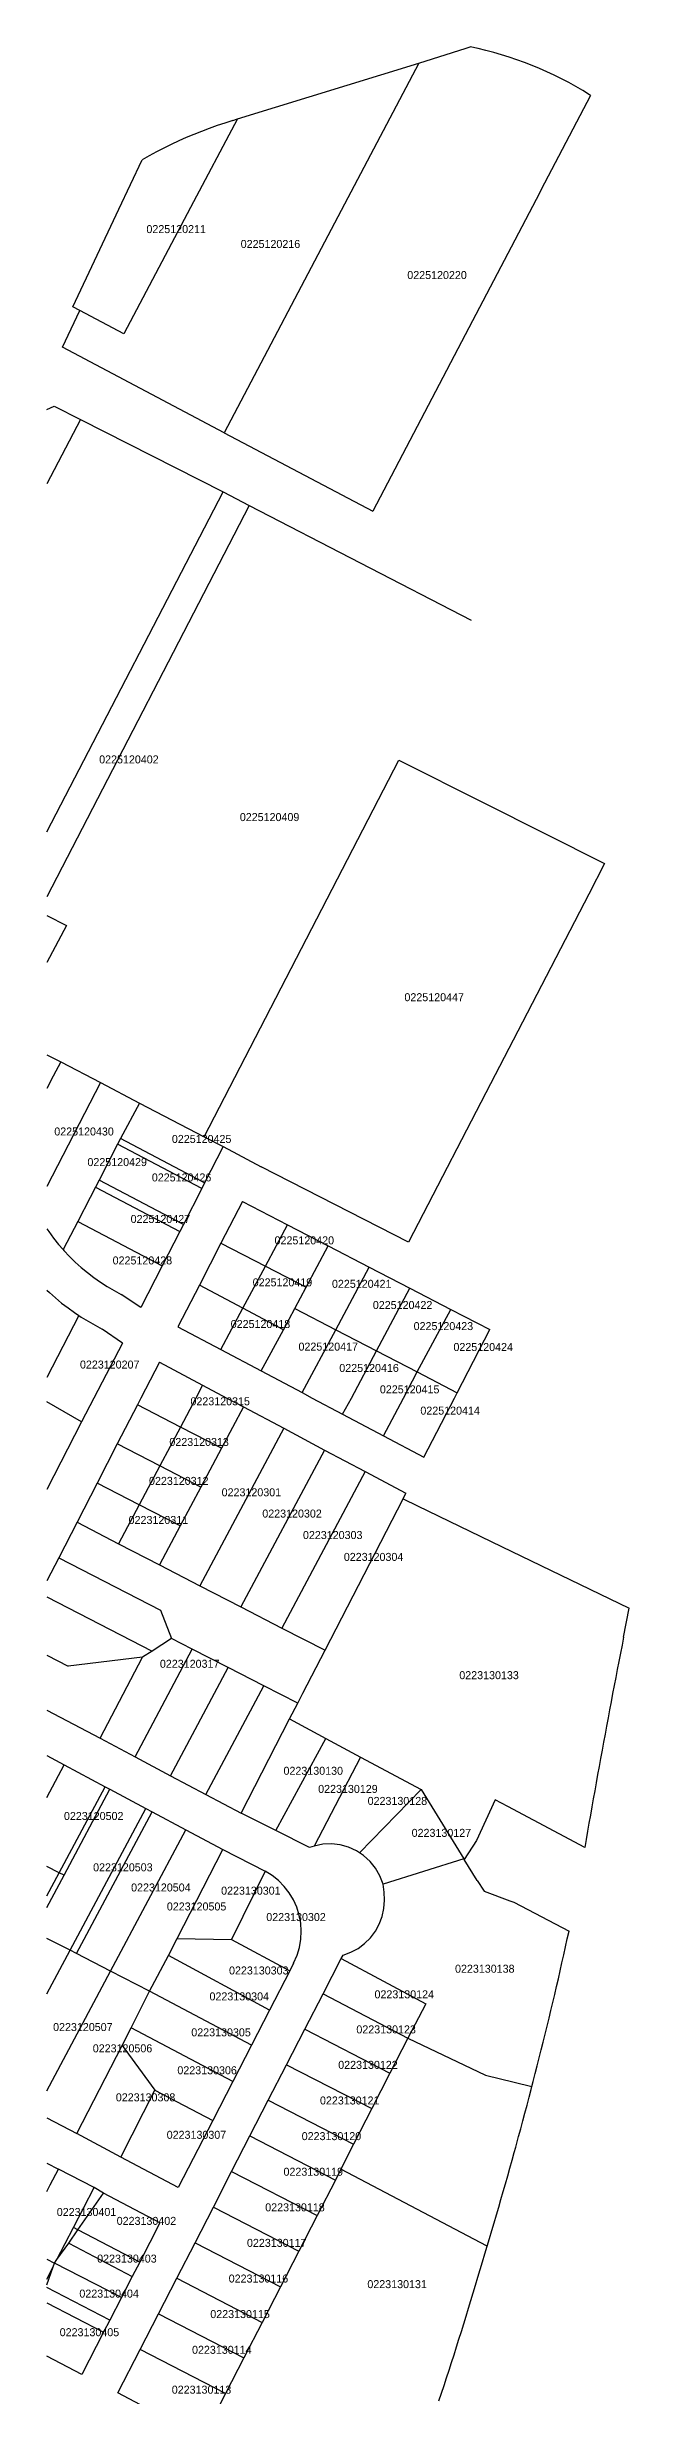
# Model space of a CAD drawing. Header units: inches. Extents: x 3124125 to 3124882, y 10085829 to 10090270.
# Drawn here: x 3124125 to 3124853, y 10087335 to 10090270 of the extents above; entities that cross this region are included whole.
import ezdxf

# ---------------------------------------------------------------- set-up
doc = ezdxf.new("R2010")
doc.units = ezdxf.units.IN
doc.header["$MEASUREMENT"] = 0
doc.layers.add('labels', color=10, linetype='Continuous')
doc.layers.add('parcels', color=10, linetype='Continuous')

msp = doc.modelspace()

# ---------------------------------------------------------------- linework, layer by layer
at = {"layer": 'parcels', "color": 7}
for p, q in [((3124589.916667, 10090249.916667), (3124648.916667, 10090268.583333)), ((3124648.916667, 10090268.583333), (3124653.916667, 10090270.166667)), ((3124363.083333, 10090180.333333), (3124589.916667, 10090249.916667)), ((3124589.916667, 10090249.916667), (3124497.083333, 10090073.833333)), ((3124804.5, 10090209.5), (3124747, 10090099.75)), ((3124363.083333, 10090180.333333), (3124304.416667, 10090069.333333)), ((3124357.166667, 10090178.166667), (3124363.083333, 10090180.333333)), ((3124214.833333, 10090067.25), (3124243.916667, 10090129.083333)), ((3124747, 10090099.75), (3124736.416667, 10090079.5)), ((3124497.083333, 10090073.833333), (3124346.333333, 10089787.916667)), ((3124736.416667, 10090079.5), (3124661, 10089935.583333)), ((3124144.583333, 10089895.083333), (3124166.25, 10089940.75)), ((3124661, 10089935.583333), (3124657, 10089928)), ((3124657, 10089928), (3124532.333333, 10089689.916667)), ((3124346.333333, 10089787.916667), (3124144.583333, 10089895.083333)), ((3124125, 10089817.083333), (3124133.916667, 10089821.166667)), ((3124133.916667, 10089821.166667), (3124166.75, 10089804.5)), ((3124166.75, 10089804.5), (3124125, 10089724.083333)), ((3124166.75, 10089804.5), (3124345.083333, 10089713.916667)), ((3124346.333333, 10089787.916667), (3124532.333333, 10089689.916667)), ((3124125, 10089289.083333), (3124345.083333, 10089713.916667)), ((3124345.083333, 10089713.916667), (3124377.75, 10089697.083333)), ((3124377.75, 10089697.083333), (3124125, 10089207.916667)), ((3124377.75, 10089697.083333), (3124655.25, 10089553.833333)), ((3124321.583333, 10088908.083333), (3124564.75, 10089378.75)), ((3124564.75, 10089378.75), (3124671.25, 10089325.333333)), ((3124671.25, 10089325.333333), (3124822.083333, 10089249.583333)), ((3124822.083333, 10089249.583333), (3124802.166667, 10089211.166667)), ((3124802.166667, 10089211.166667), (3124713.666667, 10089040.166667)), ((3124713.666667, 10089040.166667), (3124679.583333, 10088974.333333)), ((3124125, 10089010.583333), (3124142.25, 10089001.666667)), ((3124142.25, 10089001.666667), (3124132.916667, 10088983.666667)), ((3124142.25, 10089001.666667), (3124192.083333, 10088975.666667)), ((3124132.916667, 10088983.666667), (3124125, 10088968.416667)), ((3124192.083333, 10088975.666667), (3124125, 10088845.833333)), ((3124192.083333, 10088975.666667), (3124240.833333, 10088950.166667)), ((3124679.583333, 10088974.333333), (3124583.25, 10088788.25)), ((3124240.833333, 10088950.166667), (3124217, 10088905.916667)), ((3124240.833333, 10088950.166667), (3124321.583333, 10088908.083333)), ((3124321.583333, 10088908.083333), (3124345.333333, 10088895.666667)), ((3124213.333333, 10088898.75), (3124190.083333, 10088853.666667)), ((3124217, 10088905.916667), (3124213.333333, 10088898.75)), ((3124318.416667, 10088843.166667), (3124213.333333, 10088898.75)), ((3124322.083333, 10088850.333333), (3124217, 10088905.916667)), ((3124345.333333, 10088895.666667), (3124322.083333, 10088850.333333)), ((3124345.333333, 10088895.666667), (3124392.833333, 10088870.416667)), ((3124190.083333, 10088853.666667), (3124185.5, 10088844.833333)), ((3124295.583333, 10088798.5), (3124190.083333, 10088853.666667)), ((3124322.083333, 10088850.333333), (3124318.416667, 10088843.166667)), ((3124576.916667, 10088776.166667), (3124392.833333, 10088870.416667)), ((3124178.833333, 10088831.916667), (3124163.583333, 10088802.25)), ((3124185.5, 10088844.833333), (3124178.833333, 10088831.916667)), ((3124185.5, 10088844.833333), (3124291, 10088789.666667)), ((3124318.416667, 10088843.166667), (3124295.583333, 10088798.5)), ((3124369.333333, 10088827.083333), (3124342.416667, 10088775.166667)), ((3124369.333333, 10088827.083333), (3124425.583333, 10088797.916667)), ((3124163.583333, 10088802.25), (3124145.083333, 10088767.083333)), ((3124163.583333, 10088802.25), (3124269.083333, 10088746.833333)), ((3124291, 10088789.666667), (3124269.083333, 10088746.833333)), ((3124295.583333, 10088798.5), (3124291, 10088789.666667)), ((3124398.083333, 10088746.25), (3124425.583333, 10088797.916667)), ((3124425.583333, 10088797.916667), (3124476.583333, 10088771.583333)), ((3124342.416667, 10088775.166667), (3124315.5, 10088722.583333)), ((3124342.416667, 10088775.166667), (3124398.083333, 10088746.25)), ((3124448.916667, 10088719.916667), (3124476.583333, 10088771.583333)), ((3124476.583333, 10088771.583333), (3124527.75, 10088745.083333)), ((3124583.25, 10088788.25), (3124576.916667, 10088776.166667)), ((3124269.083333, 10088746.833333), (3124242.333333, 10088694.583333)), ((3124370, 10088693.666667), (3124398.083333, 10088746.25)), ((3124398.083333, 10088746.25), (3124448.916667, 10088719.916667)), ((3124485.916667, 10088666.75), (3124527.75, 10088745.083333)), ((3124527.75, 10088745.083333), (3124578.75, 10088718.583333)), ((3124242.333333, 10088694.583333), (3124217.833333, 10088710.916667)), ((3124315.5, 10088722.583333), (3124288.75, 10088670.416667)), ((3124370, 10088693.666667), (3124315.5, 10088722.583333)), ((3124434.666667, 10088693.25), (3124448.916667, 10088719.916667)), ((3124536.833333, 10088640.333333), (3124578.75, 10088718.583333)), ((3124578.75, 10088718.583333), (3124629.75, 10088692.166667)), ((3124164.666667, 10088684.666667), (3124125, 10088607.25)), ((3124342.416667, 10088642), (3124370, 10088693.666667)), ((3124420.5, 10088666.833333), (3124370, 10088693.666667)), ((3124420.5, 10088666.833333), (3124434.666667, 10088693.25)), ((3124434.666667, 10088693.25), (3124485.916667, 10088666.75)), ((3124587.75, 10088614), (3124629.75, 10088692.166667)), ((3124629.75, 10088692.166667), (3124678.5, 10088666.916667)), ((3124219.333333, 10088650.166667), (3124183.5, 10088581.416667)), ((3124219.333333, 10088650.166667), (3124194, 10088667.666667)), ((3124288.75, 10088670.416667), (3124342.416667, 10088642)), ((3124342.416667, 10088642), (3124392.916667, 10088615.25)), ((3124392.916667, 10088615.25), (3124420.5, 10088666.833333)), ((3124444, 10088588.166667), (3124485.916667, 10088666.75)), ((3124485.916667, 10088666.75), (3124536.833333, 10088640.333333)), ((3124637.833333, 10088588.083333), (3124678.5, 10088666.916667)), ((3124265.833333, 10088626.083333), (3124242.5, 10088581.416667)), ((3124265.833333, 10088626.083333), (3124319.583333, 10088597.666667)), ((3124392.916667, 10088615.25), (3124444, 10088588.166667)), ((3124505.5, 10088581.416667), (3124536.833333, 10088640.333333)), ((3124536.833333, 10088640.333333), (3124587.75, 10088614)), ((3124570.5, 10088581.416667), (3124587.75, 10088614)), ((3124587.75, 10088614), (3124637.833333, 10088588.083333)), ((3124319.583333, 10088597.666667), (3124311, 10088581.416667)), ((3124319.583333, 10088597.666667), (3124350, 10088581.416667)), ((3124444, 10088588.166667), (3124456.666667, 10088581.416667)), ((3124634.5, 10088581.416667), (3124637.833333, 10088588.083333)), ((3124168.25, 10088551.833333), (3124125, 10088576.833333)), ((3124183.5, 10088581.416667), (3124168.25, 10088551.833333)), ((3124238.083333, 10088572.833333), (3124212.916667, 10088524)), ((3124242.5, 10088581.416667), (3124238.083333, 10088572.833333)), ((3124291.75, 10088545.166667), (3124238.083333, 10088572.833333)), ((3124311, 10088581.416667), (3124291.75, 10088545.166667)), ((3124370.583333, 10088570.416667), (3124343.083333, 10088518.666667)), ((3124350, 10088581.416667), (3124370.583333, 10088570.416667)), ((3124370.583333, 10088570.416667), (3124421.083333, 10088543.583333)), ((3124456.666667, 10088581.416667), (3124494.583333, 10088561.25)), ((3124494.583333, 10088561.25), (3124505.5, 10088581.416667)), ((3124494.583333, 10088561.25), (3124545.666667, 10088534.166667)), ((3124545.666667, 10088534.166667), (3124570.5, 10088581.416667)), ((3124596.083333, 10088507.333333), (3124634.5, 10088581.416667)), ((3124168.25, 10088551.833333), (3124125, 10088467.166667)), ((3124291.75, 10088545.166667), (3124266, 10088496.583333)), ((3124343.083333, 10088518.666667), (3124291.75, 10088545.166667)), ((3124421.083333, 10088543.583333), (3124316.25, 10088346.75)), ((3124421.083333, 10088543.583333), (3124472.083333, 10088516.416667)), ((3124545.666667, 10088534.166667), (3124596.083333, 10088507.333333)), ((3124212.916667, 10088524), (3124187.833333, 10088475.166667)), ((3124266, 10088496.583333), (3124212.916667, 10088524)), ((3124266, 10088496.583333), (3124240.333333, 10088448.083333)), ((3124317.333333, 10088470.166667), (3124266, 10088496.583333)), ((3124343.083333, 10088518.666667), (3124317.333333, 10088470.166667)), ((3124472.083333, 10088516.416667), (3124367.5, 10088320.333333)), ((3124472.083333, 10088516.416667), (3124522.583333, 10088489.583333)), ((3124187.833333, 10088475.166667), (3124162.583333, 10088426.166667)), ((3124240.333333, 10088448.083333), (3124187.833333, 10088475.166667)), ((3124317.333333, 10088470.166667), (3124291.5, 10088421.666667)), ((3124522.583333, 10088489.583333), (3124418.666667, 10088293.916667)), ((3124522.583333, 10088489.583333), (3124573.583333, 10088462.416667)), ((3124240.333333, 10088448.083333), (3124214.5, 10088399.333333)), ((3124291.5, 10088421.666667), (3124240.333333, 10088448.083333)), ((3124472.583333, 10088266.083333), (3124570.083333, 10088455.5)), ((3124570.083333, 10088455.5), (3124573.583333, 10088462.416667)), ((3124570.083333, 10088455.5), (3124588, 10088446.833333)), ((3124588, 10088446.833333), (3124693.25, 10088396)), ((3124162.583333, 10088426.166667), (3124139.75, 10088381.666667)), ((3124162.583333, 10088426.166667), (3124214.5, 10088399.333333)), ((3124291.5, 10088421.666667), (3124265.666667, 10088372.916667)), ((3124139.75, 10088381.666667), (3124125, 10088353.083333)), ((3124139.75, 10088381.666667), (3124266.833333, 10088316.166667)), ((3124214.5, 10088399.333333), (3124265.666667, 10088372.916667)), ((3124693.25, 10088396), (3124852.583333, 10088318.916667)), ((3124265.666667, 10088372.916667), (3124316.25, 10088346.75)), ((3124125, 10088333.083333), (3124256.416667, 10088265.083333)), ((3124316.25, 10088346.75), (3124367.5, 10088320.333333)), ((3124367.5, 10088320.333333), (3124418.666667, 10088293.916667)), ((3124266.833333, 10088316.166667), (3124280.833333, 10088280.666667)), ((3124418.666667, 10088293.916667), (3124472.583333, 10088266.083333)), ((3124845.833333, 10088282.583333), (3124852.583333, 10088318.916667)), ((3124235.333333, 10088132.75), (3124306.666667, 10088267.5)), ((3124256.416667, 10088265.083333), (3124244.25, 10088257.333333)), ((3124280.833333, 10088280.666667), (3124256.416667, 10088265.083333)), ((3124306.666667, 10088267.5), (3124280.833333, 10088280.666667)), ((3124351.416667, 10088244.666667), (3124306.666667, 10088267.5)), ((3124445, 10088212.583333), (3124472.583333, 10088266.083333)), ((3124125, 10088260.083333), (3124151.333333, 10088246.416667)), ((3124244.25, 10088257.333333), (3124151.333333, 10088246.416667)), ((3124191.416667, 10088156.166667), (3124244.25, 10088257.333333)), ((3124279.416667, 10088109.333333), (3124351.416667, 10088244.666667)), ((3124396.083333, 10088221.833333), (3124351.416667, 10088244.666667)), ((3124323.416667, 10088085.916667), (3124396.083333, 10088221.833333)), ((3124438.583333, 10088200.166667), (3124396.083333, 10088221.833333)), ((3124438.583333, 10088200.166667), (3124445, 10088212.583333)), ((3124125, 10088191.416667), (3124191.416667, 10088156.166667)), ((3124367.75, 10088062.333333), (3124428.25, 10088180.333333)), ((3124428.25, 10088180.333333), (3124438.583333, 10088200.166667)), ((3124428.25, 10088180.333333), (3124473.583333, 10088155.916667)), ((3124191.416667, 10088156.166667), (3124235.333333, 10088132.75)), ((3124411.083333, 10088040.666667), (3124473.583333, 10088155.916667)), ((3124473.583333, 10088155.916667), (3124516.833333, 10088132.666667)), ((3124125, 10088134.5), (3124146.583333, 10088122.916667)), ((3124125, 10088082.25), (3124146.583333, 10088122.916667)), ((3124146.583333, 10088122.916667), (3124197.833333, 10088095.583333)), ((3124235.333333, 10088132.75), (3124279.416667, 10088109.333333)), ((3124516.833333, 10088132.666667), (3124459, 10088021.416667)), ((3124516.833333, 10088132.666667), (3124592.75, 10088091.916667)), ((3124140.416667, 10087988.083333), (3124197.833333, 10088095.583333)), ((3124146.333333, 10087985), (3124203.5, 10088092.583333)), ((3124197.833333, 10088095.583333), (3124203.5, 10088092.583333)), ((3124203.5, 10088092.583333), (3124248.5, 10088068.5)), ((3124279.416667, 10088109.333333), (3124323.416667, 10088085.916667)), ((3124323.416667, 10088085.916667), (3124367.75, 10088062.333333)), ((3124515.75, 10088012.916667), (3124592.75, 10088091.916667)), ((3124592.75, 10088091.916667), (3124646, 10088005.416667)), ((3124154, 10087891.083333), (3124248.5, 10088068.5)), ((3124161.916667, 10087887), (3124256.5, 10088064.25)), ((3124248.5, 10088068.5), (3124256.5, 10088064.25)), ((3124256.5, 10088064.25), (3124298.5, 10088041.833333)), ((3124411.083333, 10088040.666667), (3124367.75, 10088062.333333)), ((3124797.25, 10088019.583333), (3124700.916667, 10088070.916667)), ((3124204.583333, 10087865.083333), (3124298.5, 10088041.833333)), ((3124298.5, 10088041.833333), (3124345, 10088016.916667)), ((3124287.666667, 10087905.666667), (3124345, 10088016.916667)), ((3124345, 10088016.916667), (3124397.75, 10087989.833333)), ((3124646, 10088005.416667), (3124545.083333, 10087973.916667)), ((3124646, 10088005.416667), (3124646.583333, 10088004.416667)), ((3124662.583333, 10087978.416667), (3124646.583333, 10088004.416667)), ((3124140.416667, 10087988.083333), (3124125, 10087996)), ((3124125, 10087959.25), (3124140.416667, 10087988.083333)), ((3124125, 10087944.75), (3124146.333333, 10087985)), ((3124146.333333, 10087985), (3124140.416667, 10087988.083333)), ((3124397.75, 10087989.833333), (3124355.5, 10087904.416667)), ((3124150.5, 10087892.833333), (3124125, 10087906)), ((3124125, 10087836.666667), (3124154, 10087891.083333)), ((3124154, 10087891.083333), (3124150.5, 10087892.833333)), ((3124161.916667, 10087887), (3124154, 10087891.083333)), ((3124204.583333, 10087865.083333), (3124161.916667, 10087887)), ((3124253.333333, 10087840.083333), (3124276.75, 10087884.5)), ((3124276.75, 10087884.5), (3124287.666667, 10087905.666667)), ((3124403.083333, 10087816.166667), (3124276.75, 10087884.5)), ((3124287.666667, 10087905.666667), (3124355.5, 10087904.416667)), ((3124355.5, 10087904.416667), (3124428.5, 10087865.583333)), ((3124470.083333, 10087836.833333), (3124492.583333, 10087880.666667)), ((3124492.583333, 10087880.666667), (3124495.25, 10087885.166667)), ((3124492.583333, 10087880.666667), (3124598.75, 10087824.166667)), ((3124125, 10087715.25), (3124204.583333, 10087865.083333)), ((3124253.333333, 10087840.083333), (3124204.583333, 10087865.083333)), ((3124428.5, 10087865.583333), (3124403.083333, 10087816.166667)), ((3124433.25, 10087874.833333), (3124428.5, 10087865.583333)), ((3124230.166667, 10087794), (3124253.333333, 10087840.083333)), ((3124380.666667, 10087772.583333), (3124253.333333, 10087840.083333)), ((3124447.333333, 10087792.583333), (3124470.083333, 10087836.833333)), ((3124470.083333, 10087836.833333), (3124576.25, 10087781.416667)), ((3124598.75, 10087824.166667), (3124576.25, 10087781.416667)), ((3124218.833333, 10087771.916667), (3124230.166667, 10087794)), ((3124357.25, 10087727.083333), (3124230.166667, 10087794)), ((3124403.083333, 10087816.166667), (3124380.666667, 10087772.583333)), ((3124424.416667, 10087748.083333), (3124447.333333, 10087792.583333)), ((3124447.333333, 10087792.583333), (3124553.75, 10087737.666667)), ((3124162.25, 10087662.083333), (3124218.833333, 10087771.916667)), ((3124218.833333, 10087771.916667), (3124260, 10087716.416667)), ((3124380.666667, 10087772.583333), (3124357.25, 10087727.083333)), ((3124576.25, 10087781.416667), (3124553.75, 10087737.666667)), ((3124401.583333, 10087703.666667), (3124424.416667, 10087748.083333)), ((3124424.416667, 10087748.083333), (3124530.916667, 10087693.25)), ((3124553.75, 10087737.666667), (3124530.916667, 10087693.25)), ((3124217.25, 10087632.666667), (3124260, 10087716.416667)), ((3124260, 10087716.416667), (3124332.166667, 10087678.25)), ((3124357.25, 10087727.083333), (3124332.166667, 10087678.25)), ((3124378.75, 10087659.166667), (3124401.583333, 10087703.666667)), ((3124401.583333, 10087703.666667), (3124508.083333, 10087648.833333)), ((3124709.083333, 10087726.083333), (3124731.166667, 10087720.666667)), ((3124125, 10087681.833333), (3124162.25, 10087662.083333)), ((3124332.166667, 10087678.25), (3124289.083333, 10087594.583333)), ((3124530.916667, 10087693.25), (3124508.083333, 10087648.833333)), ((3124217.25, 10087632.666667), (3124162.25, 10087662.083333)), ((3124355.833333, 10087614.583333), (3124378.75, 10087659.166667)), ((3124378.75, 10087659.166667), (3124485.5, 10087604)), ((3124508.083333, 10087648.833333), (3124492.5, 10087617.583333)), ((3124125, 10087625.25), (3124139.25, 10087617.666667)), ((3124129.166667, 10087598), (3124139.25, 10087617.666667)), ((3124183.916667, 10087594.5), (3124139.25, 10087617.666667)), ((3124289.083333, 10087594.583333), (3124217.25, 10087632.666667)), ((3124492.5, 10087617.583333), (3124485.5, 10087604)), ((3124675.083333, 10087521.333333), (3124492.5, 10087617.583333)), ((3124125, 10087589.833333), (3124129.166667, 10087598)), ((3124158.166667, 10087544.583333), (3124183.916667, 10087594.5)), ((3124163.75, 10087541.666667), (3124195.75, 10087587.583333)), ((3124195.75, 10087587.583333), (3124183.916667, 10087594.5)), ((3124266.083333, 10087550.333333), (3124195.75, 10087587.583333)), ((3124333, 10087570.166667), (3124355.833333, 10087614.583333)), ((3124355.833333, 10087614.583333), (3124462.666667, 10087559.5)), ((3124485.5, 10087604), (3124462.666667, 10087559.5)), ((3124310.083333, 10087525.666667), (3124333, 10087570.166667)), ((3124333, 10087570.166667), (3124439.833333, 10087515.083333)), ((3124462.666667, 10087559.5), (3124439.833333, 10087515.083333)), ((3124137.5, 10087504.5), (3124158.166667, 10087544.583333)), ((3124152.25, 10087525.083333), (3124163.75, 10087541.666667)), ((3124163.75, 10087541.666667), (3124158.166667, 10087544.583333)), ((3124240.916667, 10087501.333333), (3124163.75, 10087541.666667)), ((3124266.083333, 10087550.333333), (3124240.916667, 10087501.333333)), ((3124125, 10087505.166667), (3124134.5, 10087500.25)), ((3124132.833333, 10087495.333333), (3124134.5, 10087500.25)), ((3124134.5, 10087500.25), (3124137.5, 10087504.5)), ((3124218.083333, 10087457), (3124134.5, 10087500.25)), ((3124137.5, 10087504.5), (3124152.25, 10087525.083333)), ((3124152.25, 10087525.083333), (3124231.666667, 10087483.333333)), ((3124240.916667, 10087501.333333), (3124231.666667, 10087483.333333)), ((3124287.25, 10087481.25), (3124310.083333, 10087525.666667)), ((3124310.083333, 10087525.666667), (3124417, 10087470.666667)), ((3124439.833333, 10087515.083333), (3124417, 10087470.666667)), ((3124125, 10087472.833333), (3124132.833333, 10087495.333333)), ((3124125, 10087480.166667), (3124132.833333, 10087495.333333)), ((3124203.583333, 10087428.833333), (3124125, 10087469.5)), ((3124231.666667, 10087483.333333), (3124218.083333, 10087457)), ((3124264.333333, 10087436.583333), (3124287.25, 10087481.25)), ((3124287.25, 10087481.25), (3124394.083333, 10087426)), ((3124417, 10087470.666667), (3124394.083333, 10087426)), ((3124125, 10087450.416667), (3124195.833333, 10087413.666667)), ((3124218.083333, 10087457), (3124203.583333, 10087428.833333)), ((3124195.833333, 10087413.666667), (3124168.583333, 10087360.833333)), ((3124203.583333, 10087428.833333), (3124195.833333, 10087413.666667)), ((3124241.5, 10087392.166667), (3124264.333333, 10087436.583333)), ((3124264.333333, 10087436.583333), (3124371.166667, 10087381.583333)), ((3124394.083333, 10087426), (3124371.166667, 10087381.583333)), ((3124168.583333, 10087360.833333), (3124125, 10087384)), ((3124213.75, 10087338.166667), (3124241.5, 10087392.166667)), ((3124348.25, 10087337), (3124241.5, 10087392.166667)), ((3124371.166667, 10087381.583333), (3124348.25, 10087337)), ((3124319.833333, 10087281.666667), (3124213.75, 10087338.166667)), ((3124348.25, 10087337), (3124319.833333, 10087281.666667))]:
    msp.add_line(p, q, dxfattribs=at)
for points in [[(3124804.5, 10090209.5), (3124803.333333, 10090210.25), (3124794.75, 10090215.583333), (3124786, 10090220.75), (3124777.166667, 10090225.666667), (3124768.25, 10090230.333333), (3124759.166667, 10090234.916667), (3124750, 10090239.166667), (3124740.75, 10090243.25), (3124731.416667, 10090247.166667), (3124722, 10090250.833333), (3124712.5, 10090254.25), (3124702.916667, 10090257.5), (3124693.25, 10090260.416667), (3124683.5, 10090263.25), (3124673.666667, 10090265.75), (3124663.833333, 10090268.083333), (3124653.916667, 10090270.166667)], [(3124357.166667, 10090178.166667), (3124347.333333, 10090175.083333), (3124337.583333, 10090171.833333), (3124327.916667, 10090168.333333), (3124318.25, 10090164.666667), (3124308.666667, 10090160.833333), (3124299.166667, 10090156.833333), (3124289.75, 10090152.666667), (3124280.416667, 10090148.25), (3124271.166667, 10090143.75), (3124262, 10090139), (3124252.916667, 10090134.083333), (3124243.916667, 10090129.083333)], [(3124166.25, 10089940.75), (3124157.416667, 10089945.416667), (3124214.833333, 10090067.25)], [(3124304.416667, 10090069.333333), (3124221.083333, 10089911.666667), (3124166.25, 10089940.75)], [(3124125, 10089184.5), (3124149.583333, 10089171.916667), (3124125, 10089125.75)], [(3124125, 10088792.916667), (3124127.333333, 10088789.5), (3124133.25, 10088781.333333), (3124139.583333, 10088773.416667), (3124145.083333, 10088767.083333)], [(3124145.083333, 10088767.083333), (3124146.166667, 10088765.833333), (3124153.083333, 10088758.5), (3124160.25, 10088751.416667), (3124167.75, 10088744.666667), (3124175.5, 10088738.166667), (3124183.5, 10088732.083333), (3124191.75, 10088726.25), (3124200.25, 10088720.75), (3124208.916667, 10088715.666667), (3124217.833333, 10088710.916667)], [(3124125, 10088716.083333), (3124128.083333, 10088713.166667), (3124135.666667, 10088706.5), (3124143.333333, 10088700.083333), (3124151.333333, 10088694), (3124159.5, 10088688.166667), (3124164.666667, 10088684.666667)], [(3124164.666667, 10088684.666667), (3124167.833333, 10088682.583333), (3124176.333333, 10088677.333333), (3124185.083333, 10088672.333333), (3124194, 10088667.666667)], [(3124845.833333, 10088282.583333), (3124843.833333, 10088272.5), (3124841.833333, 10088262.416667), (3124839.916667, 10088252.25), (3124837.916667, 10088242.166667), (3124836, 10088232.083333), (3124834, 10088222), (3124832.083333, 10088211.916667), (3124830.166667, 10088201.75), (3124828.25, 10088191.666667), (3124826.333333, 10088181.583333), (3124824.416667, 10088171.416667), (3124822.583333, 10088161.333333), (3124820.666667, 10088151.25), (3124818.833333, 10088141.083333), (3124816.916667, 10088131), (3124815.083333, 10088120.833333), (3124813.25, 10088110.75), (3124811.416667, 10088100.583333), (3124809.666667, 10088090.5), (3124807.833333, 10088080.333333), (3124806, 10088070.25), (3124804.25, 10088060.083333), (3124802.5, 10088050), (3124800.75, 10088039.833333), (3124799, 10088029.666667), (3124797.25, 10088019.583333)], [(3124700.916667, 10088070.916667), (3124685.333333, 10088079.166667), (3124662, 10088028.166667), (3124646.583333, 10088004.416667)], [(3124459, 10088021.416667), (3124453.25, 10088019.666667), (3124411.083333, 10088040.666667)], [(3124515.75, 10088012.916667), (3124511.75, 10088015.583333), (3124501.833333, 10088020), (3124491.333333, 10088022.916667), (3124480.5, 10088024.083333), (3124469.666667, 10088023.583333), (3124459, 10088021.416667)], [(3124545.083333, 10087973.916667), (3124541.083333, 10087984.333333), (3124535.666667, 10087993.75), (3124528.916667, 10088002.25), (3124520.833333, 10088009.583333), (3124515.75, 10088012.916667)], [(3124433.25, 10087874.833333), (3124437.666667, 10087885), (3124440.583333, 10087894.75), (3124442.333333, 10087904.833333), (3124442.916667, 10087915), (3124442.25, 10087925.166667), (3124440.333333, 10087935.166667), (3124437.333333, 10087944.916667), (3124433.083333, 10087954.166667), (3124427.833333, 10087962.916667), (3124421.583333, 10087970.916667), (3124414.416667, 10087978.166667), (3124406.416667, 10087984.5), (3124397.75, 10087989.833333)], [(3124495.25, 10087885.166667), (3124504.833333, 10087888.666667), (3124513.833333, 10087893.5), (3124522.083333, 10087899.583333), (3124529.333333, 10087906.833333), (3124535.5, 10087914.916667), (3124540.416667, 10087923.916667), (3124544.083333, 10087933.416667), (3124546.25, 10087943.416667), (3124547.083333, 10087953.583333), (3124546.5, 10087963.583333), (3124545.083333, 10087973.916667)], [(3124662.583333, 10087978.416667), (3124671.333333, 10087964.833333), (3124703.75, 10087952.916667)], [(3124703.75, 10087952.916667), (3124708.5, 10087951.333333), (3124777.583333, 10087915.166667)], [(3124731.166667, 10087720.666667), (3124732.833333, 10087727.083333), (3124735.416667, 10087736.916667), (3124737.916667, 10087746.833333), (3124740.416667, 10087756.666667), (3124742.916667, 10087766.5), (3124745.333333, 10087776.416667), (3124747.75, 10087786.25), (3124750.166667, 10087796.166667), (3124752.583333, 10087806.083333), (3124754.916667, 10087816), (3124757.333333, 10087825.833333), (3124759.666667, 10087835.75), (3124761.916667, 10087845.666667), (3124764.25, 10087855.583333), (3124766.5, 10087865.5), (3124768.75, 10087875.416667), (3124771, 10087885.333333), (3124773.25, 10087895.333333), (3124775.416667, 10087905.25), (3124777.583333, 10087915.166667)], [(3124576.25, 10087781.416667), (3124673.333333, 10087734.833333), (3124709.083333, 10087726.083333)], [(3124710.916667, 10087645.083333), (3124711.916667, 10087648.416667), (3124714.583333, 10087658.25), (3124717.25, 10087668), (3124719.916667, 10087677.833333), (3124722.5, 10087687.666667), (3124725.166667, 10087697.5), (3124727.75, 10087707.333333), (3124730.333333, 10087717.25), (3124731.166667, 10087720.666667)], [(3124675.083333, 10087521.333333), (3124678.083333, 10087531.083333), (3124681, 10087540.833333), (3124683.916667, 10087550.583333), (3124686.75, 10087560.333333), (3124689.666667, 10087570.083333), (3124692.5, 10087579.833333), (3124695.333333, 10087589.666667), (3124698.166667, 10087599.416667), (3124700.916667, 10087609.166667), (3124703.666667, 10087619), (3124706.416667, 10087628.75), (3124709.166667, 10087638.583333), (3124710.916667, 10087645.083333)], [(3124614.916667, 10087327.916667), (3124618.166667, 10087337.5), (3124621.333333, 10087347.166667), (3124624.5, 10087356.75), (3124627.583333, 10087366.416667), (3124630.75, 10087376), (3124633.833333, 10087385.666667), (3124636.916667, 10087395.333333), (3124640, 10087405), (3124643, 10087414.666667), (3124646.083333, 10087424.333333), (3124649.083333, 10087434), (3124652, 10087443.666667), (3124655, 10087453.333333), (3124657.916667, 10087463), (3124660.833333, 10087472.75), (3124663.75, 10087482.416667), (3124666.583333, 10087492.166667), (3124669.5, 10087501.833333), (3124672.333333, 10087511.583333), (3124675.083333, 10087521.333333)]]:
    msp.add_lwpolyline(points, dxfattribs=at)

# ---------------------------------------------------------------- texts
at = {"layer": 'labels', "color": 7}
for s, p in [('0225120211', (3124249.333333, 10090037.5)), ('0225120216', (3124367.166667, 10090018.916667)), ('0225120220', (3124575.416667, 10089980.083333)), ('0225120402', (3124190.25, 10089374.666667)), ('0225120409', (3124366.083333, 10089302.583333)), ('0225120447', (3124571.833333, 10089077.416667)), ('0225120430', (3124134.166667, 10088909.583333)), ('0225120425', (3124281.166667, 10088900.25)), ('0225120429', (3124175.583333, 10088871.333333)), ('0225120426', (3124256.083333, 10088852.166667)), ('0225120427', (3124229.583333, 10088800.25)), ('0225120420', (3124409.5, 10088773.5)), ('0225120428', (3124207.083333, 10088748.416667)), ('0225120419', (3124382.166667, 10088721)), ('0225120421', (3124481.25, 10088719.166667)), ('0225120422', (3124532.333333, 10088692.666667)), ('0225120418', (3124354.666667, 10088668.916667)), ('0225120423', (3124583.333333, 10088666.333333)), ('0225120417', (3124439.416667, 10088640.666667)), ('0225120424', (3124633.083333, 10088640.166667)), ('0223120207', (3124166.25, 10088618.25)), ('0225120416', (3124490.416667, 10088614)), ('0225120415', (3124541.166667, 10088587.25)), ('0223120315', (3124304.333333, 10088572.333333)), ('0225120414', (3124591.75, 10088560.666667)), ('0223120313', (3124278, 10088521.5)), ('0223120312', (3124252.583333, 10088472.833333)), ('0223120301', (3124343.333333, 10088458.583333)), ('0223120302', (3124394.166667, 10088432)), ('0223120311', (3124227.083333, 10088424)), ('0223120303', (3124445, 10088405.166667)), ('0223120304', (3124496.083333, 10088377.833333)), ('0223120317', (3124266.166667, 10088244.25)), ('0223130133', (3124640.416667, 10088230)), ('0223130130', (3124420.666667, 10088110.5)), ('0223130129', (3124464, 10088087.833333)), ('0223120502', (3124146.25, 10088054)), ('0223130128', (3124525.833333, 10088072.833333)), ('0223130127', (3124580.833333, 10088032.916667)), ('0223120503', (3124182.666667, 10087989.833333)), ('0223120504', (3124230.166667, 10087964.666667)), ('0223130301', (3124342.666667, 10087960.666667)), ('0223120505', (3124274.833333, 10087940.916667)), ('0223130302', (3124399.166667, 10087927.666667)), ('0223130303', (3124352.583333, 10087860.916667)), ('0223130138', (3124635.083333, 10087863.083333)), ('0223130304', (3124328.166667, 10087828.5)), ('0223130124', (3124534.416667, 10087831.083333)), ('0223120507', (3124132.666667, 10087790.166667)), ('0223130305', (3124305.416667, 10087783.583333)), ('0223130123', (3124511.75, 10087787.25)), ('0223120506', (3124182.25, 10087763.583333)), ('0223130306', (3124288, 10087736.166667)), ('0223130122', (3124489.083333, 10087742.916667)), ('0223130308', (3124211.083333, 10087702.333333)), ('0223130121', (3124466.25, 10087698.416667)), ('0223130307', (3124274.666667, 10087655.5)), ('0223130120', (3124443.416667, 10087653.833333)), ('0223130119', (3124420.666667, 10087609.333333)), ('0223130401', (3124137.25, 10087559)), ('0223130402', (3124212.166667, 10087547.916667)), ('0223130118', (3124397.833333, 10087564.833333)), ('0223130117', (3124375, 10087520.416667)), ('0223130403', (3124187.75, 10087500.75)), ('0223130116', (3124352.166667, 10087475.833333)), ('0223130131', (3124525.5, 10087468.833333)), ('0223130404', (3124165.5, 10087457)), ('0223130115', (3124329.166667, 10087431.416667)), ('0223130405', (3124140.916667, 10087408.75)), ('0223130114', (3124306.333333, 10087386.75)), ('0223130113', (3124281, 10087336.916667))]:
    msp.add_text(s, height=10, dxfattribs=at).set_placement(p)

doc.saveas('drawing.dxf')
